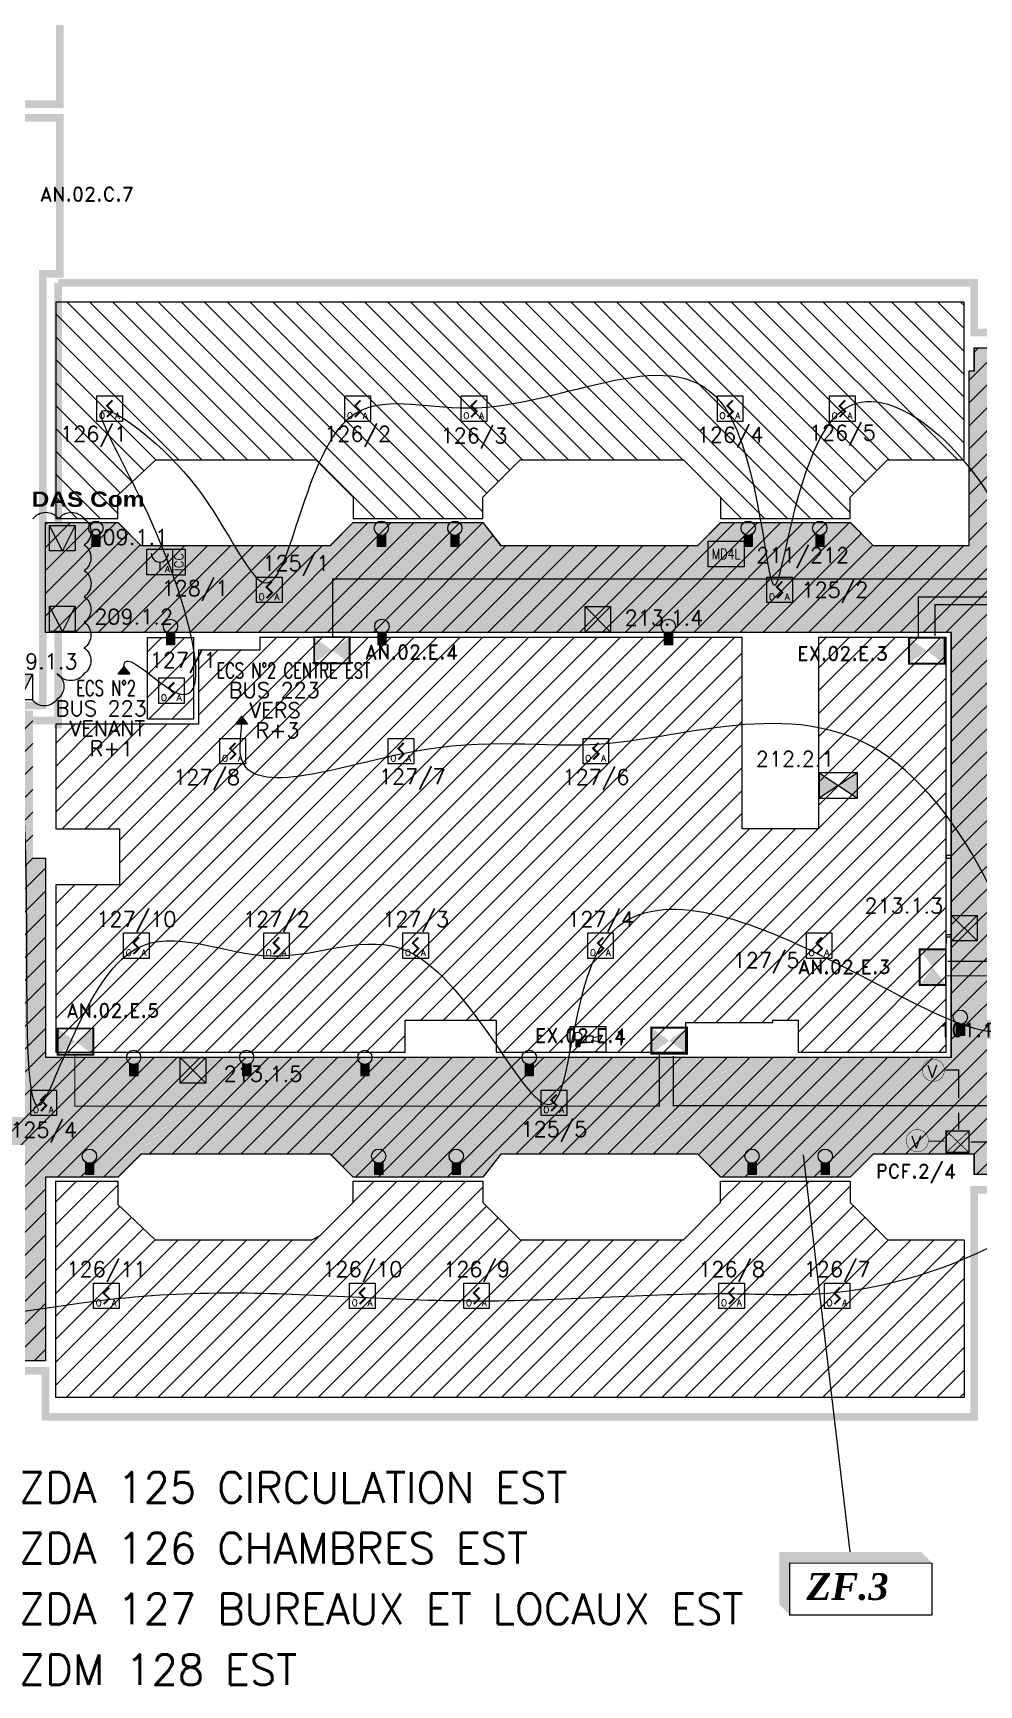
# Model space of a CAD drawing. Header units: millimetres. Extents: x 107 to 210, y 0 to 81.
# Drawn here: x 165.1 to 183.63, y 0.27 to 32.64 of the extents above; entities that cross this region are included whole.
import ezdxf
from ezdxf.enums import TextEntityAlignment as Align

# ---------------------------------------------------------------- set-up
doc = ezdxf.new("R2010")
doc.units = ezdxf.units.MM
doc.linetypes.add('CONTINU', pattern=[0])
doc.linetypes.add('SLD', pattern=[0])
for name, color, linetype in [('ATEIS MISE EN SECURITE', 7, 'Continuous'), ('ATEIS ZONES MES', 7, 'Continuous'), ('JCC-ADRESSAGE', 6, 'Continuous'), ('JCC-ALARME GENERALE SELECTIVE', 3, 'Continuous'), ('JCC-CCF', 6, 'Continuous'), ('JCC-DECLENCHEUR MANUEL AVEC ISOLATEUR', 5, 'Continuous'), ('JCC-ELEMENT DEPORTE_4 L DAS', 1, 'Continuous'), ('JCC-FILERIE SDI', 6, 'Continuous'), ('JCC-INDICATEUR ACTION', 1, 'Continuous'), ('JCC-OPTIQUE_A', 1, 'Continuous'), ('JCC-REPETITEUR ALARME', 1, 'Continuous'), ('JCC-UAE-SDI', 7, 'Continuous'), ('JCC-VENTOUSE_PCF', 1, 'Continuous'), ('JCC-ZONING ZDA-ZDM', 5, 'Continuous'), ('PORTES', 8, 'Continuous')]:
    doc.layers.add(name, color=color, linetype=linetype)
doc.layers.add('JCC-MD4L', color=1, linetype='Continuous', lineweight=0)
doc.styles.add('ARIAL', font='')
doc.styles.add('HELVL', font='ROMAND.SHX')
doc.styles.add('ROMANC', font='romanc')
doc.styles.get("Standard").update_dxf_attribs({"font": 'romans.shx'})
doc.styles.add('TEXTE', font='romans.shx')
doc.styles.get('ARIAL').set_extended_font_data('Arial Black')
pattern_1 = [(45, (143.08978, 5.6988), (-0.2245064, 0.2245064), [])]

# ---------------------------------------------------------------- blocks, each defined once
blk = doc.blocks.new('déclencheur manuel avec isolateur')
at = {"layer": 'JCC-DECLENCHEUR MANUEL AVEC ISOLATEUR', "color": 0}
for p, q in [((2.5, 2.5), (5.02, 2.5)), ((5.02, -2.5), (5.02, 2.5)), ((0, 0), (0, -1.66)), ((2.5, -2.5), (5.02, -2.5))]:
    blk.add_line(p, q, dxfattribs=at)
blk.add_lwpolyline([(-2.5, 2.5), (2.5, 2.5), (2.5, -2.5), (-2.5, -2.5)], close=True, dxfattribs=at)
blk.add_arc((0, 1.66), 1.66, 180, 0, dxfattribs=at)
at = {"layer": 'JCC-ADRESSAGE', "style": 'TEXTE'}
blk.add_attdef('ADRESSE', text='', height=3, dxfattribs=at).set_placement((0, 5), align=Align.MIDDLE)
at = {"layer": 'JCC-DECLENCHEUR MANUEL AVEC ISOLATEUR', "color": 0}
blk.add_text('ICC', height=1.668, rotation=90, dxfattribs=at).set_placement((3.76, 0), align=Align.MIDDLE_CENTER)
blk.add_text('A', height=1.25, dxfattribs=at).set_placement((1.5, -2), align=Align.CENTER)
blk = doc.blocks.new('indicateur action')
at = {"layer": 'JCC-INDICATEUR ACTION'}
blk.add_hatch(color=0, dxfattribs=at).paths.add_polyline_path([(0.8, -0.05, -0.315344), (-0.8, -0.05), (-0.8, -2.5), (0.8, -2.5)])
at = {"layer": 'JCC-INDICATEUR ACTION', "color": 0}
for p, q in [((-0.8, -0.05), (-0.8, -2.5)), ((0.8, -2.5), (-0.8, -2.5)), ((0.8, -0.05), (0.8, -2.5))]:
    blk.add_line(p, q, dxfattribs=at)
blk.add_circle((0, 1.1), 1.4, dxfattribs=at)
at = {"layer": 'JCC-ADRESSAGE', "style": 'TEXTE'}
blk.add_attdef('ADRESSE', text='', height=3, dxfattribs=at).set_placement((0, 5), align=Align.MIDDLE)
blk = doc.blocks.new('optique_a')
at = {"layer": 'JCC-OPTIQUE_A', "color": 0}
blk.add_lwpolyline([(-2.5, 2.5), (2.5, 2.5), (2.5, -2.5), (-2.5, -2.5)], close=True, dxfattribs=at)
at = {"layer": 'JCC-OPTIQUE_A', "color": 0, "const_width": 0.385}
blk.add_lwpolyline([(0.54, 1.63), (-0.54, 0.54), (0.54, -0.54), (-0.54, -1.63)], dxfattribs=at)
at = {"layer": 'JCC-ADRESSAGE', "style": 'TEXTE'}
blk.add_attdef('ADRESSE', text='', height=3, dxfattribs=at).set_placement((0, 5), align=Align.MIDDLE)
at = {"layer": 'JCC-OPTIQUE_A', "color": 0}
for s, p in [('O', (-1.5, -2)), ('A', (1.5, -2))]:
    blk.add_text(s, height=1.25, dxfattribs=at).set_placement(p, align=Align.CENTER)
blk = doc.blocks.new('alarme générale selective')
at = {"layer": 'JCC-ALARME GENERALE SELECTIVE', "color": 0}
for p, q in [((2.5, -2.5), (-2.5, 2.5)), ((-2.5, -2.5), (2.5, 2.5))]:
    blk.add_line(p, q, dxfattribs=at)
blk.add_lwpolyline([(-2.5, 2.5), (2.5, 2.5), (2.5, -2.5), (-2.5, -2.5)], close=True, dxfattribs=at)
at = {"layer": 'JCC-ADRESSAGE', "style": 'TEXTE'}
blk.add_attdef('ADRESSE', text='', height=3, dxfattribs=at).set_placement((0, 5), align=Align.MIDDLE)
blk = doc.blocks.new('ventouse PCF')
at = {"layer": 'JCC-VENTOUSE_PCF'}
blk.add_hatch(color=0, dxfattribs=at).paths.add_polyline_path([(0, -2.5), (2.5, 2.5), (-2.5, 2.5)])
at = {"layer": 'JCC-VENTOUSE_PCF', "color": 0}
for p, q in [((0, -2.5), (-2.5, 2.5)), ((2.5, 2.5), (0, -2.5))]:
    blk.add_line(p, q, dxfattribs=at)
blk.add_lwpolyline([(-2.5, 2.5), (2.5, 2.5), (2.5, -2.5), (-2.5, -2.5)], close=True, dxfattribs=at)
at = {"layer": 'JCC-ADRESSAGE', "style": 'TEXTE'}
blk.add_attdef('ADRESSE', text='', height=3, dxfattribs=at).set_placement((0, 5), align=Align.MIDDLE)
blk = doc.blocks.new('clapet coupe feu_Réarm élect')
at = {"layer": 'JCC-CCF'}
h = blk.add_hatch(color=0, dxfattribs=at)
h.paths.add_polyline_path([(-3.76, 2.5), (-3.76, -2.5), (0, 0)])
h.paths.add_polyline_path([(3.76, 2.5), (0, 0), (3.76, -2.5)])
at = {"layer": 'JCC-CCF', "color": 0}
for p, q in [((3.76, 2.5), (-3.76, -2.5)), ((-3.76, 2.5), (3.76, -2.5))]:
    blk.add_line(p, q, dxfattribs=at)
blk.add_lwpolyline([(3.76, 2.5), (-3.76, 2.5), (-3.76, -2.5), (3.76, -2.5)], close=True, dxfattribs=at)
at = {"layer": 'JCC-ADRESSAGE', "style": 'TEXTE'}
blk.add_attdef('ADRESSE', text='', height=3, dxfattribs=at).set_placement((0, 5), align=Align.MIDDLE)
blk = doc.blocks.new('répétiteur alarme')
at = {"layer": 'JCC-REPETITEUR ALARME'}
blk.add_hatch(color=0, dxfattribs=at).paths.add_polyline_path([(-1.6, -0.09, -0.267949), (-2.4, -0.09), (-2.4, -1.4), (-1.6, -1.4)])
at = {"layer": 'JCC-REPETITEUR ALARME', "color": 0}
for p, q in [((0.94, 0.32), (2.8, 0.65)), ((2.8, 0.65), (2.15, -0.53)), ((-2.4, -0.09), (-2.4, -1.4)), ((-2.4, -1.4), (-1.6, -1.4)), ((-1.6, -0.09), (-1.6, -1.4)), ((2.15, -0.53), (0.94, -0.32))]:
    blk.add_line(p, q, dxfattribs=at)
for points in [[(-3.5, 2.5), (3.5, 2.5), (3.5, -2.5), (-3.5, -2.5)], [(-0.34, 0.64), (0.94, 0.64), (0.94, -0.64), (-0.34, -0.64)]]:
    blk.add_lwpolyline(points, close=True, dxfattribs=at)
blk.add_circle((-2, 0.6), 0.8, dxfattribs=at)
at = {"layer": 'JCC-ADRESSAGE', "style": 'TEXTE'}
blk.add_attdef('ADRESSE', text='', height=3, dxfattribs=at).set_placement((0, 5), align=Align.MIDDLE)
blk = doc.blocks.new('MD4L')
at = {"layer": 'JCC-ELEMENT DEPORTE_4 L DAS', "color": 0}
blk.add_lwpolyline([(-3.5, 2.5), (3.5, 2.5), (3.5, -2.5), (-3.5, -2.5)], close=True, dxfattribs=at)
at = {"layer": 'JCC-ADRESSAGE', "style": 'TEXTE'}
blk.add_attdef('ADRESSE', text='', height=3, dxfattribs=at).set_placement((0, 5), align=Align.MIDDLE)
at = {"layer": 'JCC-ELEMENT DEPORTE_4 L DAS', "color": 0, "width": 0.8}
blk.add_text('MD4L', height=2, dxfattribs=at).set_placement((0, 0), align=Align.MIDDLE_CENTER)
blk = doc.blocks.new("VOLETS D'AMENEE D'AIR DESENFUMAGE")
at = {"color": 3, "linetype": 'SLD', "const_width": 0.373}
blk.add_lwpolyline([(0, 5.12), (0, 0), (6.97, 0), (6.97, 5.12)], close=True, dxfattribs=at)
at = {"color": 3, "linetype": 'SLD'}
blk.add_solid([(0, 5.12), (0, 0), (6.97, 0), (6.97, 5.12)], dxfattribs=at)
blk = doc.blocks.new("VOLETS D'EXTRACTION DE DESENFUMAGE")
at = {"color": 1, "linetype": 'SLD', "const_width": 0.373}
blk.add_lwpolyline([(0, 5.12), (0, 0), (6.97, 0), (6.97, 5.12)], close=True, dxfattribs=at)
at = {"color": 1, "linetype": 'SLD'}
blk.add_solid([(0, 5.12), (0, 0), (6.97, 0), (6.97, 5.12)], dxfattribs=at)
blk = doc.blocks.new('BOITE DE RACCORDEMENT PCF')
at = {"color": 3, "linetype": 'Continuous', "const_width": 0.02}
blk.add_lwpolyline([(0, 0.275), (0, 0), (0.292, 0), (0.292, 0.275)], close=True, dxfattribs=at)
at = {"color": 3, "linetype": 'Continuous', "const_width": 0.01}
for points in [[(0.292, 0), (0, 0.275)], [(0.292, 0.275), (0, 0)]]:
    blk.add_lwpolyline(points, dxfattribs=at)
blk = doc.blocks.new('VENTOUSE ELECTROMANETIQUE A RUPTURE')
at = {"color": 4, "linetype": 'Continuous', "const_width": 0.00535}
blk.add_lwpolyline([(-0.142, 0, 1), (0.142, 0, 1)], format="xyb", close=True, dxfattribs=at)
at = {"color": 1, "linetype": 'SLD', "style": 'ROMANC'}
blk.add_text('V', height=0.16, dxfattribs=at).set_placement((-0.077, -0.096))

msp = doc.modelspace()

# ---------------------------------------------------------------- hatches: boundary and pattern name
at = {"layer": 'ATEIS ZONES MES'}
h = msp.add_hatch(dxfattribs=at)
h.set_pattern_fill('DOTS', color=3, scale=0.1, style=0)
h.set_pattern_definition([(0, (143.08978, 5.69879), (0.079375, 0.15875), [0, -0.15875])])
h.paths.add_polyline_path([(185.142, 23.844), (185.072, 23.844), (185.072, 16.483), (187.435, 16.484), (187.435, 14.804), (187.435, 14.774), (187.275, 14.774), (186.811, 14.274), (185.142, 14.274), (185.142, 10.274), (183.542, 10.274), (183.542, 10.674), (181.561, 10.674), (181.111, 10.224), (178.572, 10.224), (178.122, 10.674), (174.261, 10.674), (173.911, 10.224), (171.372, 10.224), (170.922, 10.674), (167.212, 10.674), (166.762, 10.224), (165.342, 10.224), (165.342, 6.624), (163.466, 6.624), (163.466, 7.679), (163.016, 8.129), (163.016, 9.349), (163.466, 9.799), (163.466, 11.274), (163.016, 11.729), (163.016, 14.268), (163.466, 14.718), (163.466, 16.824), (163.351, 16.824), (163.351, 19.364), (165.092, 19.364), (165.092, 16.474), (165.342, 16.474), (165.342, 12.574), (183.092, 12.574), (183.092, 20.899), (165.342, 20.899), (165.342, 23.049), (166.761, 23.049), (167.211, 22.599), (170.922, 22.599), (171.372, 23.049), (173.911, 23.049), (174.261, 22.599), (178.122, 22.599), (178.572, 23.049), (181.112, 23.049), (181.562, 22.599), (183.442, 22.599), (183.442, 26.024), (183.542, 26.024), (183.542, 26.474), (185.142, 26.474)])
at = {"layer": 'JCC-FILERIE SDI'}
for points in [[(166.877, 20.232), (166.759, 20.076), (166.995, 20.076)], [(169.18, 19.257), (169.062, 19.101), (169.298, 19.101)]]:
    msp.add_hatch(color=5, dxfattribs=at).paths.add_polyline_path(points)
at = {"layer": 'JCC-ZONING ZDA-ZDM'}
h = msp.add_hatch(dxfattribs=at)
h.set_pattern_fill('ANSI31', color=174, scale=0.1, angle=180, style=0)
h.set_pattern_definition([(315, (143.10527, 27.5738), (-0.2245064, -0.2245064), [])])
h.paths.add_polyline_path([(165.599, 23.129), (166.76, 23.129), (166.76, 23.586), (166.842, 23.669), (167.505, 24.279), (170.64, 24.279), (170.722, 24.197), (171.37, 23.549), (171.37, 23.129), (173.91, 23.129), (173.91, 23.549), (174.64, 24.279), (177.84, 24.279), (178.57, 23.549), (178.57, 23.129), (181.11, 23.129), (181.11, 23.549), (181.84, 24.279), (183.34, 24.279), (183.34, 27.369), (165.54, 27.369), (165.54, 23.129)])
h = msp.add_hatch(dxfattribs=at)
h.set_pattern_fill('ANSI31', color=11, scale=0.1, style=0)
h.set_pattern_definition(pattern_1)
h.paths.add_polyline_path([(185.14, 23.844), (185.07, 23.844), (185.07, 16.483), (187.433, 16.484), (187.433, 14.804), (187.433, 14.774), (187.273, 14.774), (186.81, 14.274), (185.14, 14.274), (185.14, 10.274), (183.54, 10.274), (183.54, 10.674), (181.559, 10.674), (181.109, 10.224), (178.57, 10.224), (178.12, 10.674), (174.26, 10.674), (173.91, 10.224), (171.37, 10.224), (170.92, 10.674), (167.21, 10.674), (166.76, 10.224), (165.34, 10.224), (165.34, 6.624), (163.465, 6.624), (163.465, 7.679), (163.015, 8.129), (163.015, 9.349), (163.465, 9.799), (163.465, 11.274), (163.015, 11.729), (163.015, 14.268), (163.465, 14.718), (163.465, 16.824), (163.35, 16.824), (163.35, 19.364), (165.09, 19.364), (165.09, 16.474), (165.34, 16.474), (165.34, 12.574), (183.09, 12.574), (183.09, 20.899), (165.34, 20.899), (165.34, 23.049), (166.76, 23.049), (167.21, 22.599), (170.92, 22.599), (171.37, 23.049), (173.91, 23.049), (174.259, 22.599), (178.12, 22.599), (178.57, 23.049), (181.11, 23.049), (181.56, 22.599), (183.44, 22.599), (183.44, 26.024), (183.54, 26.024), (183.54, 26.474), (185.14, 26.474)])
at = {"layer": 'JCC-ZONING ZDA-ZDM', "true_color": 0x009ce0}
h = msp.add_hatch(dxfattribs=at)
h.set_pattern_fill('ANSI31', color=142, scale=0.1, style=0)
h.set_pattern_definition(pattern_1)
edge = h.paths.add_edge_path()
edge.add_line((166.79, 16.949), (166.79, 15.948))
edge.add_line((166.79, 15.948), (165.54, 15.948))
edge.add_line((165.54, 15.948), (165.54, 12.674))
edge.add_line((165.54, 12.674), (172.39, 12.674))
edge.add_line((172.39, 12.674), (172.39, 13.299))
edge.add_line((172.39, 13.299), (174.17, 13.299))
edge.add_line((174.17, 13.299), (174.17, 12.674))
edge.add_line((174.17, 12.674), (177.89, 12.674))
edge.add_line((177.89, 12.674), (177.89, 13.254))
edge.add_line((177.89, 13.254), (179.59, 13.254))
edge.add_line((179.59, 13.254), (179.59, 13.299))
edge.add_line((179.59, 13.299), (180.09, 13.299))
edge.add_line((180.09, 13.299), (180.09, 12.674))
edge.add_line((180.09, 12.674), (182.99, 12.674))
edge.add_line((182.99, 12.674), (182.99, 20.799))
edge.add_line((182.99, 20.799), (180.49, 20.799))
edge.add_line((180.49, 20.799), (180.49, 17.049))
edge.add_line((180.49, 17.049), (178.99, 17.049))
edge.add_line((178.99, 17.049), (178.99, 20.799))
edge.add_line((178.99, 20.799), (169.54, 20.799))
edge.add_line((169.54, 20.799), (169.54, 20.549))
edge.add_line((169.54, 20.549), (168.34, 20.549))
edge.add_line((168.34, 20.549), (168.34, 19.099))
edge.add_line((168.34, 19.099), (165.54, 19.099))
edge.add_line((165.54, 19.099), (165.54, 17.049))
edge.add_line((165.54, 17.049), (166.788, 17.049))
edge.add_line((166.788, 17.049), (166.788, 16.949))
h = msp.add_hatch(dxfattribs=at)
h.set_pattern_fill('ANSI31', color=142, scale=0.1, style=0)
h.set_pattern_definition(pattern_1)
h.paths.add_polyline_path([(168.24, 20.799), (168.24, 19.199), (167.34, 19.199), (167.34, 20.799)])
at = {"layer": 'JCC-ZONING ZDA-ZDM'}
h = msp.add_hatch(dxfattribs=at)
h.set_pattern_fill('ANSI31', color=174, scale=0.1, style=0)
h.set_pattern_definition(pattern_1)
h.paths.add_polyline_path([(165.584, 10.144), (166.76, 10.144), (166.76, 9.686), (166.842, 9.604), (167.49, 8.994), (170.56, 8.994), (170.722, 9.076), (171.37, 9.724), (171.37, 10.144), (173.91, 10.144), (173.91, 9.724), (174.64, 8.994), (177.84, 8.994), (178.57, 9.724), (178.57, 10.144), (181.109, 10.144), (181.109, 9.724), (181.839, 8.994), (183.34, 8.994), (183.34, 5.904), (165.54, 5.904), (165.54, 10.144)])

# ---------------------------------------------------------------- linework, layer by layer
at = {"color": 8}
msp.add_line((183.089, 16.524), (182.989, 16.524), dxfattribs=at)
at = {"layer": 'ATEIS MISE EN SECURITE', "color": 3, "linetype": 'CONTINU', "const_width": 0.025}
for points in [[(170.966, 20.792), (170.966, 21.943), (184.59, 21.943), (184.59, 23.944), (185.238, 23.944)], [(182.445, 20.804), (182.445, 21.59), (184.787, 21.59), (184.787, 23.489), (187.079, 23.489)], [(184.522, 15.894), (183.977, 15.894), (183.977, 21.44), (182.772, 21.44), (182.772, 20.825)], [(195.827, 15.915), (195.827, 15.502), (184.165, 15.502), (184.165, 14.453), (183.021, 14.453)], [(183.008, 14.167), (184.165, 14.167), (184.165, 11.622), (177.641, 11.622), (177.641, 12.596)], [(177.367, 12.614), (177.367, 11.613), (165.914, 11.613), (165.914, 12.604)]]:
    msp.add_lwpolyline(points, dxfattribs=at)
at = {"layer": 'ATEIS MISE EN SECURITE', "color": 6, "linetype": 'CONTINU', "const_width": 0.025}
for points in [[(195.916, 15.359), (184.458, 15.359), (184.458, 10.909), (183.47, 10.909)], [(183.235, 11.764), (183.235, 12.322), (182.973, 12.322)], [(183.235, 11.154), (183.235, 11.485)], [(182.955, 10.927), (182.65, 10.927)]]:
    msp.add_lwpolyline(points, dxfattribs=at)
at = {"layer": 'ATEIS ZONES MES', "color": 3}
msp.add_line((181.107, 2.875), (180.191, 10.658), dxfattribs=at)
for points in [[(165.092, 16.474), (165.342, 16.474), (165.342, 12.574), (183.092, 12.574), (183.092, 20.899), (165.342, 20.899), (165.342, 23.049), (166.761, 23.049), (167.211, 22.599), (170.922, 22.599), (171.372, 23.049), (173.911, 23.049), (174.261, 22.599), (178.122, 22.599), (178.572, 23.049), (181.112, 23.049), (181.562, 22.599), (183.442, 22.599), (183.442, 26.024), (183.542, 26.024), (183.542, 26.474), (185.142, 26.474)], [(185.142, 10.274), (183.542, 10.274), (183.542, 10.674), (181.561, 10.674), (181.111, 10.224), (178.572, 10.224), (178.122, 10.674), (174.261, 10.674), (173.911, 10.224), (171.372, 10.224), (170.922, 10.674), (167.212, 10.674), (166.762, 10.224), (165.342, 10.224), (165.342, 6.624), (163.466, 6.624)]]:
    msp.add_lwpolyline(points, dxfattribs=at)
at = {"layer": 'ATEIS ZONES MES', "color": 3, "linetype": 'CONTINU'}
msp.add_lwpolyline([(179.926, 1.637), (179.927, 2.661), (182.706, 2.659), (182.706, 1.636)], close=True, dxfattribs=at)
for points in [[(182.497, 2.875), (179.717, 2.876), (179.927, 2.666)], [(179.717, 2.876), (179.717, 1.847), (179.927, 2.666)], [(179.717, 1.847), (179.926, 1.637), (179.927, 2.666)], [(179.927, 2.666), (182.706, 2.665), (182.497, 2.875)]]:
    msp.add_solid(points, dxfattribs=at)
at = {"layer": 'JCC-CCF'}
msp.add_lwpolyline([(165.094, 23.122, -0.520567), (165.597, 23.122, -0.520567), (166.099, 23.122, -0.520567), (166.099, 22.611, -0.520567), (166.099, 22.109, -0.520567), (166.099, 21.598, -0.520567), (166.099, 21.096, -0.520567), (166.099, 20.594, -0.520567), (166.099, 20.091, -0.520567), (165.569, 20.091, -0.520567), (165.569, 19.589, -0.520567), (165.067, 19.589, -0.520567)], format="xyb", dxfattribs=at)
at = {"layer": 'JCC-FILERIE SDI', "color": 5}
for p, q in [((166.877, 20.232), (166.759, 20.076)), ((166.877, 20.232), (166.759, 20.076)), ((166.995, 20.076), (166.759, 20.076)), ((166.995, 20.076), (166.759, 20.076)), ((166.877, 20.232), (166.995, 20.076)), ((166.877, 20.232), (166.995, 20.076)), ((169.18, 19.257), (169.062, 19.101)), ((169.18, 19.257), (169.062, 19.101)), ((169.18, 19.257), (169.298, 19.101)), ((169.18, 19.257), (169.298, 19.101)), ((169.298, 19.101), (169.062, 19.101)), ((169.298, 19.101), (169.062, 19.101))]:
    msp.add_line(p, q, dxfattribs=at)
msp.add_open_spline([(166.877, 20.232), (166.877, 20.57), (168.777, 18.594), (167.785, 23.072), (165.504, 26.154), (168.533, 23.944), (169.993, 20.237), (170.572, 26.036), (174.577, 24.66), (179.215, 27.751), (179.558, 19.22), (180.331, 27.368), (185.074, 22.948), (184.112, 19.469), (185.552, 15.818), (188.138, 10.72), (182.397, 7.77), (177.895, 8.009), (174.785, 7.72), (170.606, 7.893), (166.392, 8.161), (158.343, 6.092), (159.855, 11.31), (158.854, 15.173), (163.078, 14.669), (165.551, 22.159), (164.398, 7.479), (166.543, 15.839), (169.811, 14.041), (173.01, 15.783), (175.631, 9.333), (175.654, 16.363), (180.41, 14.929), (185.989, 11.25), (182.32, 20.554), (176.561, 18.272), (173.167, 19.059), (168.926, 17.464), (169.18, 18.916), (169.18, 19.101)], degree=3, knots=[0, 0, 0, 0, 1.012701, 3.460437, 6.733188, 9.069999, 11.391695, 15.060281, 17.361206, 22.392103, 26.001284, 29.676121, 33.462844, 37.363014, 40.492377, 45.144194, 52.094038, 53.995255, 58.981723, 61.393846, 66.332225, 73.391989, 77.029521, 79.741879, 82.89298, 86.401582, 93.193728, 96.782562, 99.452327, 102.120081, 106.226266, 109.492791, 113.621096, 117.767038, 123.56501, 129.20445, 132.963735, 136.279026, 136.835565, 136.835565, 136.835565, 136.835565], dxfattribs=at)
at = {"layer": 'JCC-ZONING ZDA-ZDM', "const_width": 0.15}
msp.add_lwpolyline([(150.315, 56.446), (150.315, 52.899), (141.94, 52.899), (141.94, 38.299), (143.214, 38.299), (143.215, 31.299), (144.14, 31.299), (144.14, 31.299), (144.14, 31.299), (144.14, 31.299), (144.14, 31.299), (144.14, 31.299), (148.766, 31.299), (148.766, 30.612), (150.518, 30.612), (150.518, 30.877), (150.518, 31.078), (158.19, 31.072), (158.19, 31.249), (165.62, 31.249), (165.62, 52.819), (161.68, 52.819), (161.679, 52.919)], dxfattribs=at)
at = {"layer": 'JCC-ZONING ZDA-ZDM', "color": 17, "const_width": 0.15}
msp.add_lwpolyline([(165.44, 30.982), (165.62, 30.982), (165.62, 27.923), (165.29, 27.924), (165.29, 19.464), (163.261, 19.46), (163.261, 16.824), (143.215, 16.824), (143.215, 30.999), (148.5, 30.999), (148.5, 30.339), (150.808, 30.339), (150.808, 30.766), (158.284, 30.756), (158.325, 30.756), (158.325, 30.982), (165.62, 30.982)], dxfattribs=at)
at = {"layer": 'JCC-ZONING ZDA-ZDM', "color": 1, "const_width": 0.15}
for points in [[(165.59, 27.749), (165.59, 19.017), (165.59, 19.168), (163.54, 19.168)], [(163.69, 6.424), (165.34, 6.424), (165.34, 5.524), (183.54, 5.524), (183.54, 9.974), (185.19, 9.974), (185.19, 14.174), (185.19, 14.236), (186.79, 14.236), (187.319, 14.774), (187.461, 14.774), (187.461, 16.564), (185.29, 16.564), (185.25, 16.564), (185.25, 26.774), (183.54, 26.774), (183.54, 27.749), (165.89, 27.749), (165.59, 27.749)]]:
    msp.add_lwpolyline(points, dxfattribs=at)
at = {"layer": 'JCC-ZONING ZDA-ZDM', "color": 174}
for points in [[(165.599, 23.129), (166.76, 23.129), (166.76, 23.586), (166.842, 23.669), (167.505, 24.279), (170.64, 24.279), (170.722, 24.197), (171.37, 23.549), (171.37, 23.129), (173.91, 23.129), (173.91, 23.549), (174.64, 24.279), (177.84, 24.279), (178.57, 23.549), (178.57, 23.129), (181.11, 23.129), (181.11, 23.549), (181.84, 24.279), (183.34, 24.279), (183.34, 27.369), (165.54, 27.369), (165.54, 23.129), (165.599, 23.129)], [(165.584, 10.144), (166.76, 10.144), (166.76, 9.686), (166.842, 9.604), (167.49, 8.994), (170.56, 8.994), (170.722, 9.076), (171.37, 9.724), (171.37, 10.144), (173.91, 10.144), (173.91, 9.724), (174.64, 8.994), (177.84, 8.994), (178.57, 9.724), (178.57, 10.144), (181.109, 10.144), (181.109, 9.724), (181.839, 8.994), (183.34, 8.994), (183.34, 5.904), (165.54, 5.904), (165.54, 10.144), (165.584, 10.144)]]:
    msp.add_lwpolyline(points, dxfattribs=at)
at = {"layer": 'JCC-ZONING ZDA-ZDM', "color": 11}
for points in [[(165.09, 16.474), (165.34, 16.474), (165.34, 12.574), (183.09, 12.574), (183.09, 20.899), (165.34, 20.899), (165.34, 23.049), (166.76, 23.049), (167.21, 22.599), (170.92, 22.599), (171.37, 23.049), (173.91, 23.049), (174.259, 22.599), (178.12, 22.599), (178.57, 23.049), (181.11, 23.049), (181.56, 22.599), (183.44, 22.599), (183.44, 26.024), (183.54, 26.024), (183.54, 26.474), (185.14, 26.474)], [(185.14, 10.274), (183.54, 10.274), (183.54, 10.674), (181.559, 10.674), (181.109, 10.224), (178.57, 10.224), (178.12, 10.674), (174.26, 10.674), (173.91, 10.224), (171.37, 10.224), (170.92, 10.674), (167.21, 10.674), (166.76, 10.224), (165.34, 10.224), (165.34, 6.624), (163.465, 6.624)]]:
    msp.add_lwpolyline(points, dxfattribs=at)
at = {"layer": 'JCC-ZONING ZDA-ZDM', "color": 142, "true_color": 0x009ce0}
for points in [[(166.79, 16.949), (166.79, 16.949), (166.79, 15.948), (165.54, 15.948), (165.54, 12.674), (172.39, 12.674), (172.39, 13.299), (174.17, 13.299), (174.17, 12.674), (177.89, 12.674), (177.89, 13.254), (179.59, 13.254), (179.59, 13.299), (180.09, 13.299), (180.09, 12.674), (182.99, 12.674), (182.99, 20.799), (180.49, 20.799), (180.49, 17.049), (178.99, 17.049), (178.99, 20.799), (169.54, 20.799), (169.54, 20.549), (168.34, 20.549), (168.34, 19.099), (165.54, 19.099), (165.54, 17.049), (166.788, 17.049), (166.788, 16.949)], [(168.24, 20.799), (168.24, 19.199), (167.34, 19.199), (167.34, 20.799), (168.24, 20.799)]]:
    msp.add_lwpolyline(points, dxfattribs=at)
at = {"layer": 'PORTES'}
for p, q in [((182.989, 16.524), (182.989, 16.474)), ((183.089, 16.474), (183.089, 16.524)), ((182.989, 16.474), (183.089, 16.474)), ((182.989, 14.924), (182.989, 14.974)), ((182.989, 14.974), (183.089, 14.974)), ((183.089, 14.924), (182.989, 14.924)), ((183.089, 14.974), (183.089, 14.924))]:
    msp.add_line(p, q, dxfattribs=at)
at = {"layer": 'PORTES', "linetype": 'Continuous'}
for p, q in [((182.989, 14.924), (182.989, 14.804)), ((183.089, 14.924), (183.089, 14.804))]:
    msp.add_line(p, q, dxfattribs=at)

# ---------------------------------------------------------------- block references
at = {"layer": 'ATEIS MISE EN SECURITE', "linetype": 'Continuous', "xscale": 0.1, "yscale": 0.1, "zscale": 0.1}
for p, rotation in [((171.302, 20.805), 180), ((182.471, 14.684), 270), ((166.277, 13.134), 180)]:
    msp.add_blockref("VOLETS D'AMENEE D'AIR DESENFUMAGE", p, dxfattribs=dict(at, rotation=rotation))
at = {"layer": 'ATEIS MISE EN SECURITE', "linetype": 'Continuous'}
for name, p, xscale, yscale, zscale in [("VOLETS D'EXTRACTION DE DESENFUMAGE", (182.259, 20.283), 0.1, 0.1, 0.1), ("VOLETS D'EXTRACTION DE DESENFUMAGE", (177.212, 12.639), 0.1, 0.1, 0.1), ('VENTOUSE ELECTROMANETIQUE A RUPTURE', (182.738, 12.317), 1.5274875, 1.5274875, 1.5274875), ('VENTOUSE ELECTROMANETIQUE A RUPTURE', (182.424, 10.936), 1.5274875, 1.5274875, 1.5274875), ('BOITE DE RACCORDEMENT PCF', (182.991, 10.706), 1.5274875, 1.5274875, 1.5274875)]:
    msp.add_blockref(name, p, dxfattribs=dict(at, xscale=xscale, yscale=yscale, zscale=zscale))
at = {"layer": 'JCC-ALARME GENERALE SELECTIVE', "lineweight": 0}
ref = msp.add_blockref('alarme générale selective', (176.163, 21.153), dxfattribs=dict(at, xscale=0.1000000000000014, yscale=0.1000000000000014))
ref.add_attrib('ADRESSE', '213.1.4', dxfattribs={"layer": 'JCC-ADRESSAGE', "height": 0.3, "style": 'TEXTE'}).set_placement((177.458, 21.184), align=Align.MIDDLE)
ref = msp.add_blockref('alarme générale selective', (183.345, 15.101), dxfattribs=dict(at, xscale=0.0999999999999996, yscale=0.0999999999999996))
ref.add_attrib('ADRESSE', '213.1.3', dxfattribs={"layer": 'JCC-ADRESSAGE', "height": 0.3, "style": 'TEXTE'}).set_placement((182.158, 15.542), align=Align.MIDDLE)
ref = msp.add_blockref('alarme générale selective', (168.229, 12.315), dxfattribs=dict(at, xscale=0.1000000000000014, yscale=0.1000000000000014))
ref.add_attrib('ADRESSE', '213.1.5', dxfattribs={"layer": 'JCC-ADRESSAGE', "height": 0.3, "style": 'TEXTE'}).set_placement((169.602, 12.246), align=Align.MIDDLE)
at = {"layer": 'JCC-CCF', "lineweight": 0}
ref = msp.add_blockref('clapet coupe feu_Réarm élect', (180.874, 17.897), dxfattribs=dict(at, xscale=0.0999999999999943, yscale=0.0999999999999943))
ref.add_attrib('ADRESSE', '212.2.1', dxfattribs={"layer": 'JCC-ADRESSAGE', "height": 0.3, "style": 'TEXTE'}).set_placement((180.03, 18.417), align=Align.MIDDLE)
at = {"layer": 'JCC-DECLENCHEUR MANUEL AVEC ISOLATEUR'}
ref = msp.add_blockref('déclencheur manuel avec isolateur', (167.578, 22.277), dxfattribs=dict(at, xscale=0.1000000000000014, yscale=0.1000000000000014))
ref.add_attrib('ADRESSE', '128/1', dxfattribs={"layer": 'JCC-ADRESSAGE', "height": 0.3, "style": 'TEXTE'}).set_placement((168.268, 21.745), align=Align.MIDDLE)
at = {"layer": 'JCC-INDICATEUR ACTION', "lineweight": 0, "xscale": 0.1000000000000014, "yscale": 0.1000000000000014}
for p in [(166.327, 22.83), (171.921, 22.83), (173.361, 22.83), (179.11, 22.83), (180.513, 22.83), (167.789, 20.906), (171.931, 20.906), (177.545, 20.906), (183.268, 13.247), (167.068, 12.458), (169.281, 12.458), (171.597, 12.458), (174.819, 12.458), (166.201, 10.523), (171.868, 10.523), (173.388, 10.523), (179.183, 10.523), (180.619, 10.523)]:
    msp.add_blockref('indicateur action', p, dxfattribs=at)
at = {"layer": 'JCC-MD4L', "lineweight": 0}
ref = msp.add_blockref('MD4L', (178.678, 22.436), dxfattribs=dict(at, xscale=0.1000000000000014, yscale=0.1000000000000014))
ref.add_attrib('ADRESSE', '211/212', dxfattribs={"layer": 'JCC-ADRESSAGE', "height": 0.3, "style": 'TEXTE'}).set_placement((180.177, 22.388), align=Align.MIDDLE)
at = {"layer": 'JCC-OPTIQUE_A', "lineweight": 0}
ref = msp.add_blockref('optique_a', (166.598, 25.283), dxfattribs=dict(at, xscale=0.1000000000000014, yscale=0.1000000000000014))
ref.add_attrib('ADRESSE', '126/1', dxfattribs={"layer": 'JCC-ADRESSAGE', "height": 0.3, "style": 'TEXTE'}).set_placement((166.281, 24.765), align=Align.MIDDLE)
ref = msp.add_blockref('optique_a', (171.457, 25.283), dxfattribs=dict(at, xscale=0.1000000000000014, yscale=0.1000000000000014))
ref.add_attrib('ADRESSE', '126/2', dxfattribs={"layer": 'JCC-ADRESSAGE', "height": 0.3, "style": 'TEXTE'}).set_placement((171.457, 24.765), align=Align.MIDDLE)
ref = msp.add_blockref('optique_a', (173.736, 25.283), dxfattribs=dict(at, xscale=0.1000000000000014, yscale=0.1000000000000014))
ref.add_attrib('ADRESSE', '126/3', dxfattribs={"layer": 'JCC-ADRESSAGE', "height": 0.3, "style": 'TEXTE'}).set_placement((173.736, 24.732), align=Align.MIDDLE)
ref = msp.add_blockref('optique_a', (178.756, 25.283), dxfattribs=dict(at, xscale=0.1000000000000014, yscale=0.1000000000000014))
ref.add_attrib('ADRESSE', '126/4', dxfattribs={"layer": 'JCC-ADRESSAGE', "height": 0.3, "style": 'TEXTE'}).set_placement((178.756, 24.749), align=Align.MIDDLE)
ref = msp.add_blockref('optique_a', (180.954, 25.283), dxfattribs=dict(at, xscale=0.1000000000000014, yscale=0.1000000000000014))
ref.add_attrib('ADRESSE', '126/5', dxfattribs={"layer": 'JCC-ADRESSAGE', "height": 0.3, "style": 'TEXTE'}).set_placement((180.954, 24.79), align=Align.MIDDLE)
ref = msp.add_blockref('optique_a', (169.725, 21.732), dxfattribs=dict(at, xscale=0.0999999999999996, yscale=0.0999999999999996))
ref.add_attrib('ADRESSE', '125/1', dxfattribs={"layer": 'JCC-ADRESSAGE', "height": 0.3, "style": 'TEXTE'}).set_placement((170.246, 22.232), align=Align.MIDDLE)
ref = msp.add_blockref('optique_a', (179.725, 21.732), dxfattribs=dict(at, xscale=0.0999999999999996, yscale=0.0999999999999996))
ref.add_attrib('ADRESSE', '125/2', dxfattribs={"layer": 'JCC-ADRESSAGE', "height": 0.3, "style": 'TEXTE'}).set_placement((180.808, 21.709), align=Align.MIDDLE)
ref = msp.add_blockref('optique_a', (167.809, 19.756), dxfattribs=dict(at, xscale=0.0999999999999996, yscale=0.0999999999999996))
ref.add_attrib('ADRESSE', '127/1', dxfattribs={"layer": 'JCC-ADRESSAGE', "height": 0.3, "style": 'TEXTE'}).set_placement((168.036, 20.335), align=Align.MIDDLE)
ref = msp.add_blockref('optique_a', (169.009, 18.569), dxfattribs=dict(at, xscale=0.0999999999999996, yscale=0.0999999999999996))
ref.add_attrib('ADRESSE', '127/8', dxfattribs={"layer": 'JCC-ADRESSAGE', "height": 0.3, "style": 'TEXTE'}).set_placement((168.498, 18.042), align=Align.MIDDLE)
ref = msp.add_blockref('optique_a', (172.307, 18.569), dxfattribs=dict(at, xscale=0.0999999999999996, yscale=0.0999999999999996))
ref.add_attrib('ADRESSE', '127/7', dxfattribs={"layer": 'JCC-ADRESSAGE', "height": 0.3, "style": 'TEXTE'}).set_placement((172.528, 18.05), align=Align.MIDDLE)
ref = msp.add_blockref('optique_a', (176.125, 18.569), dxfattribs=dict(at, xscale=0.0999999999999996, yscale=0.0999999999999996))
ref.add_attrib('ADRESSE', '127/6', dxfattribs={"layer": 'JCC-ADRESSAGE', "height": 0.3, "style": 'TEXTE'}).set_placement((176.125, 18.042), align=Align.MIDDLE)
ref = msp.add_blockref('optique_a', (167.119, 14.757), dxfattribs=dict(at, xscale=0.1000000000000014, yscale=0.1000000000000014))
ref.add_attrib('ADRESSE', '127/10', dxfattribs={"layer": 'JCC-ADRESSAGE', "height": 0.3, "style": 'TEXTE'}).set_placement((167.119, 15.257), align=Align.MIDDLE)
ref = msp.add_blockref('optique_a', (169.865, 14.757), dxfattribs=dict(at, xscale=0.1000000000000014, yscale=0.1000000000000014))
ref.add_attrib('ADRESSE', '127/2', dxfattribs={"layer": 'JCC-ADRESSAGE', "height": 0.3, "style": 'TEXTE'}).set_placement((169.865, 15.257), align=Align.MIDDLE)
ref = msp.add_blockref('optique_a', (172.593, 14.757), dxfattribs=dict(at, xscale=0.1000000000000014, yscale=0.1000000000000014))
ref.add_attrib('ADRESSE', '127/3', dxfattribs={"layer": 'JCC-ADRESSAGE', "height": 0.3, "style": 'TEXTE'}).set_placement((172.593, 15.257), align=Align.MIDDLE)
ref = msp.add_blockref('optique_a', (176.217, 14.757), dxfattribs=dict(at, xscale=0.1000000000000014, yscale=0.1000000000000014))
ref.add_attrib('ADRESSE', '127/4', dxfattribs={"layer": 'JCC-ADRESSAGE', "height": 0.3, "style": 'TEXTE'}).set_placement((176.217, 15.257), align=Align.MIDDLE)
ref = msp.add_blockref('optique_a', (180.501, 14.757), dxfattribs=dict(at, xscale=0.1000000000000014, yscale=0.1000000000000014))
ref.add_attrib('ADRESSE', '127/5', dxfattribs={"layer": 'JCC-ADRESSAGE', "height": 0.3, "style": 'TEXTE'}).set_placement((179.46, 14.45), align=Align.MIDDLE)
ref = msp.add_blockref('optique_a', (165.303, 11.679), dxfattribs=dict(at, xscale=0.1000000000000014, yscale=0.1000000000000014))
ref.add_attrib('ADRESSE', '125/4', dxfattribs={"layer": 'JCC-ADRESSAGE', "height": 0.3, "style": 'TEXTE'}).set_placement((165.303, 11.126), align=Align.MIDDLE)
ref = msp.add_blockref('optique_a', (175.303, 11.679), dxfattribs=dict(at, xscale=0.1000000000000014, yscale=0.1000000000000014))
ref.add_attrib('ADRESSE', '125/5', dxfattribs={"layer": 'JCC-ADRESSAGE', "height": 0.3, "style": 'TEXTE'}).set_placement((175.303, 11.14), align=Align.MIDDLE)
ref = msp.add_blockref('optique_a', (166.533, 7.896), dxfattribs=dict(at, xscale=0.1000000000000014, yscale=0.1000000000000014))
ref.add_attrib('ADRESSE', '126/11', dxfattribs={"layer": 'JCC-ADRESSAGE', "height": 0.3, "style": 'TEXTE'}).set_placement((166.533, 8.396), align=Align.MIDDLE)
ref = msp.add_blockref('optique_a', (171.549, 7.896), dxfattribs=dict(at, xscale=0.1000000000000014, yscale=0.1000000000000014))
ref.add_attrib('ADRESSE', '126/10', dxfattribs={"layer": 'JCC-ADRESSAGE', "height": 0.3, "style": 'TEXTE'}).set_placement((171.549, 8.396), align=Align.MIDDLE)
ref = msp.add_blockref('optique_a', (173.787, 7.896), dxfattribs=dict(at, xscale=0.1000000000000014, yscale=0.1000000000000014))
ref.add_attrib('ADRESSE', '126/9', dxfattribs={"layer": 'JCC-ADRESSAGE', "height": 0.3, "style": 'TEXTE'}).set_placement((173.787, 8.396), align=Align.MIDDLE)
ref = msp.add_blockref('optique_a', (178.785, 7.896), dxfattribs=dict(at, xscale=0.1000000000000014, yscale=0.1000000000000014))
ref.add_attrib('ADRESSE', '126/8', dxfattribs={"layer": 'JCC-ADRESSAGE', "height": 0.3, "style": 'TEXTE'}).set_placement((178.785, 8.396), align=Align.MIDDLE)
ref = msp.add_blockref('optique_a', (180.853, 7.896), dxfattribs=dict(at, xscale=0.1000000000000014, yscale=0.1000000000000014))
ref.add_attrib('ADRESSE', '126/7', dxfattribs={"layer": 'JCC-ADRESSAGE', "height": 0.3, "style": 'TEXTE'}).set_placement((180.853, 8.396), align=Align.MIDDLE)
at = {"layer": 'JCC-REPETITEUR ALARME'}
ref = msp.add_blockref('répétiteur alarme', (175.969, 12.924), dxfattribs=dict(at, xscale=0.0999999999999943, yscale=0.0999999999999943, zscale=0.0999999999999943))
ref.add_attrib('ADRESSE', '1', dxfattribs={"layer": 'JCC-ADRESSAGE', "height": 0.3, "style": 'TEXTE'}).set_placement((176.609, 12.961), align=Align.MIDDLE)
at = {"layer": 'JCC-VENTOUSE_PCF', "lineweight": 0}
ref = msp.add_blockref('ventouse PCF', (165.67, 22.745), dxfattribs=dict(at, xscale=0.1000000000000014, yscale=0.1000000000000014))
ref.add_attrib('ADRESSE', '209.1.1', dxfattribs={"layer": 'JCC-ADRESSAGE', "height": 0.3, "style": 'TEXTE'}).set_placement((166.971, 22.766), align=Align.MIDDLE)
ref = msp.add_blockref('ventouse PCF', (165.67, 21.164), dxfattribs=dict(at, xscale=0.1000000000000014, yscale=0.1000000000000014))
ref.add_attrib('ADRESSE', '209.1.2', dxfattribs={"layer": 'JCC-ADRESSAGE', "height": 0.3, "style": 'TEXTE'}).set_placement((167.066, 21.206), align=Align.MIDDLE)
ref = msp.add_blockref('ventouse PCF', (164.832, 19.829), dxfattribs=dict(at, xscale=0.1000000000000014, yscale=0.1000000000000014))
ref.add_attrib('ADRESSE', '209.1.3', dxfattribs={"layer": 'JCC-ADRESSAGE', "height": 0.3, "style": 'TEXTE'}).set_placement((165.196, 20.329), align=Align.MIDDLE)

# ---------------------------------------------------------------- texts
at = {"layer": 'ATEIS MISE EN SECURITE', "color": 0, "style": 'HELVL'}
for s, p in [('AN.02.C.7', (165.234, 29.351)), ('AN.02.E.4', (171.602, 20.376)), ('EX.02.E.3', (180.07, 20.346)), ('AN.02.E.3', (180.086, 14.205)), ('AN.02.E.5', (165.751, 13.351)), ('EX.02.E.4', (174.93, 12.861)), ('101.1', (182.855, 12.971)), ('PCF.2/4', (181.608, 10.199))]:
    msp.add_text(s, height=0.2749, dxfattribs=at).set_placement(p)
at = {"layer": 'ATEIS ZONES MES', "insert": (180.253, 2.461), "char_height": 0.525, "width": 10.93839, "attachment_point": 1, "rotation": 359.9802}
msp.add_mtext('{\\fTimes New Roman|b1|i1|c0|p18;ZF.3}', dxfattribs=at)
at = {"layer": 'JCC-CCF', "lineweight": 0, "insert": (165.068, 23.659), "char_height": 0.3, "width": 20.85784, "attachment_point": 1, "style": 'ARIAL'}
msp.add_mtext('DAS Com', dxfattribs=at)
at = {"layer": 'JCC-FILERIE SDI', "color": 5}
for s, p in [('BUS 223', (168.93, 19.615)), ('BUS 223', (165.539, 19.259)), ('VERS', (169.337, 19.221)), ('VENANT', (165.811, 18.865)), ('R+3', (169.456, 18.827)), ('R+1', (166.204, 18.471))]:
    msp.add_text(s, height=0.3, dxfattribs=at).set_placement(p)
at = {"layer": 'JCC-UAE-SDI', "color": 5, "width": 0.7}
for s, p in [('ECS N°2 CENTRE EST', (168.691, 20)), ('ECS N°2 ', (165.943, 19.656))]:
    msp.add_text(s, height=0.3, dxfattribs=at).set_placement(p)
at = {"layer": 'JCC-ZONING ZDA-ZDM', "color": 11, "insert": (164.82, 4.44), "char_height": 0.6, "width": 18.5478, "attachment_point": 1}
msp.add_mtext('ZDA 125 CIRCULATION EST ', dxfattribs=at)
at = {"layer": 'JCC-ZONING ZDA-ZDM', "color": 184, "insert": (164.82, 3.25), "char_height": 0.6, "width": 18.5478, "attachment_point": 1}
msp.add_mtext('ZDA 126 CHAMBRES EST', dxfattribs=at)
at = {"layer": 'JCC-ZONING ZDA-ZDM', "color": 142, "true_color": 0x009ce0, "insert": (164.82, 2.059), "char_height": 0.6, "width": 18.5478, "attachment_point": 1}
msp.add_mtext('ZDA 127 BUREAUX ET LOCAUX EST ', dxfattribs=at)
at = {"layer": 'JCC-ZONING ZDA-ZDM', "color": 1, "insert": (164.82, 0.869), "char_height": 0.6, "width": 6.6462, "attachment_point": 1}
msp.add_mtext('ZDM 128 EST ', dxfattribs=at)

doc.saveas('drawing.dxf')
